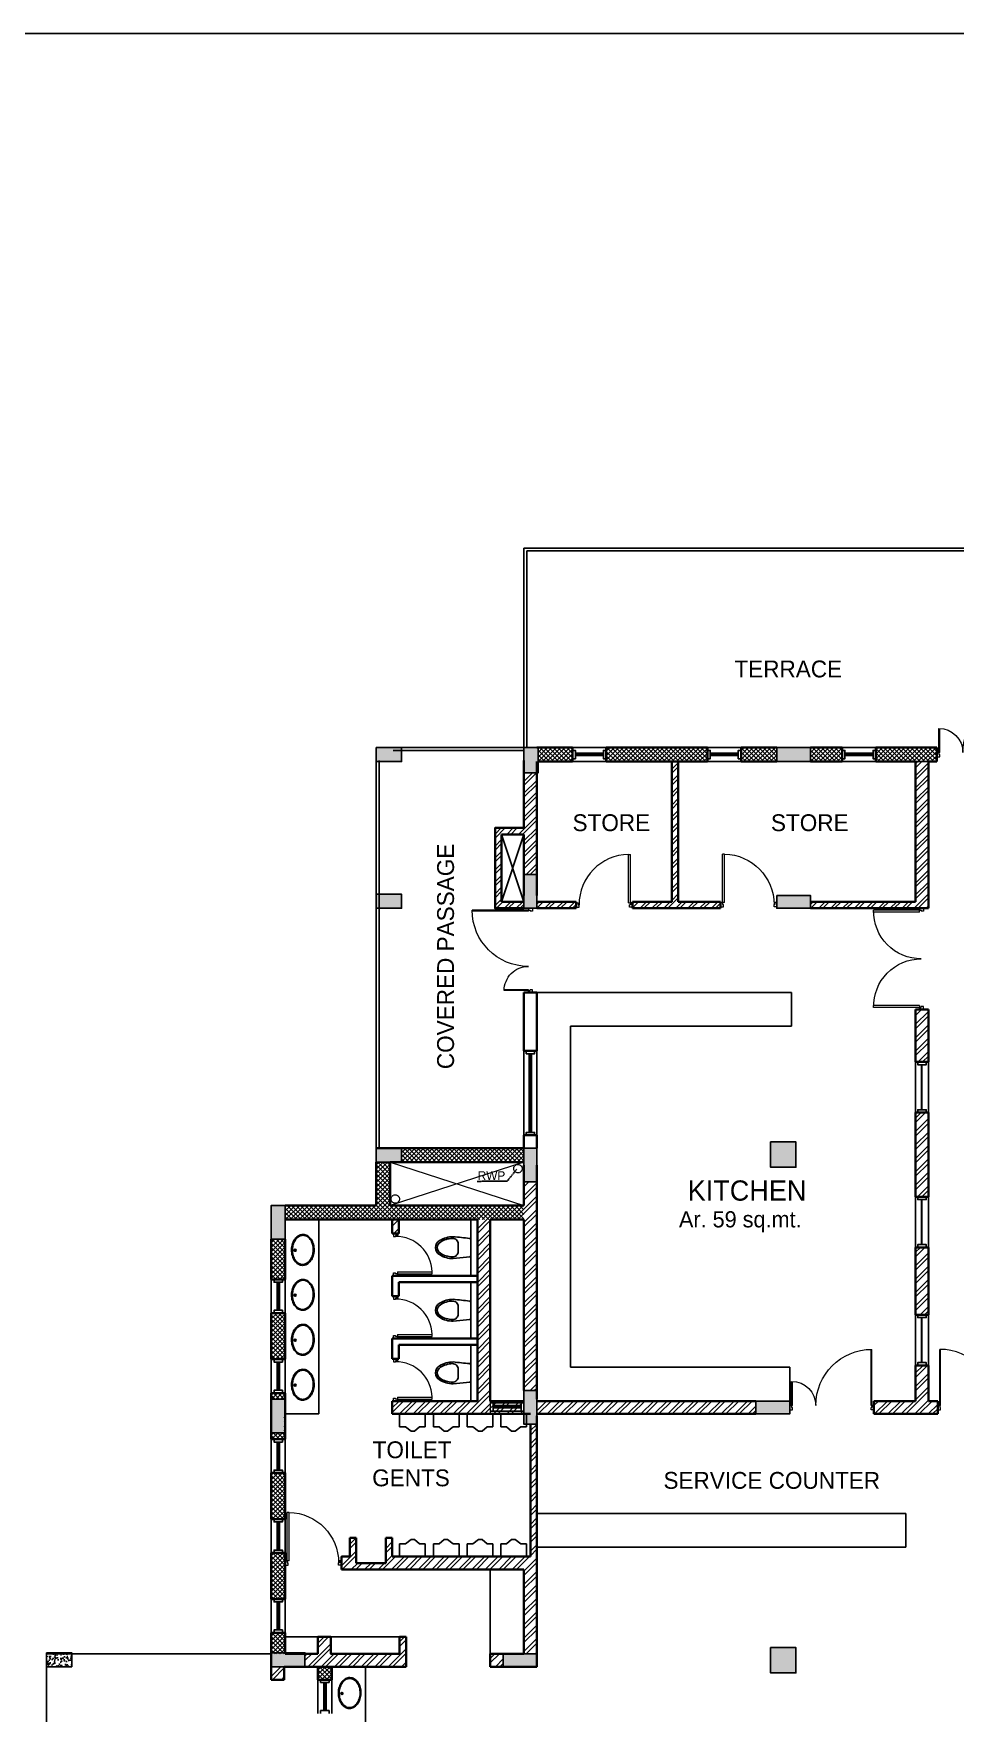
# Model space of a CAD drawing. Header units: millimetres. Extents: x -276609 to 1081398, y -453808 to 472098.
# Drawn here: x 38480 to 54890, y 85408 to 115306 of the extents above; entities that cross this region are included whole.
import ezdxf

# ---------------------------------------------------------------- set-up
doc = ezdxf.new("R2010")
doc.units = ezdxf.units.MM
doc.header["$MEASUREMENT"] = 0
doc.linetypes.add('ACAD_ISO10W100', pattern=[18, 12, -3, 0, -3])
doc.linetypes.add('HIDDEN', pattern=[0.375, 0.25, -0.125])
for name, color, linetype in [('A-Anno Tags', 6, 'Continuous'), ('A-Elevation', 4, 'Continuous'), ('A-Railing', 4, 'Continuous'), ('A-Sanitory', 181, 'Continuous'), ('A-Wall Patt', 8, 'Continuous'), ('A-Window', 4, 'Continuous'), ('AREA', 7, 'Continuous'), ('Dimension', 7, 'Continuous'), ('S-Conc Patt', 9, 'Continuous'), ('text', 252, 'Continuous')]:
    doc.layers.add(name, color=color, linetype=linetype)
for name, color, linetype, lineweight in [('A-BEAM-1-8', 8, 'HIDDEN', 9), ('A-Detail Lines', 241, 'Continuous', 25), ('A-Door', 4, 'Continuous', 9), ('A-Wall Sec', 1, 'Continuous', 20), ('PLUMBING', 3, 'ACAD_ISO10W100', 18), ('S-Concrete', 40, 'Continuous', 25)]:
    doc.layers.add(name, color=color, linetype=linetype, lineweight=lineweight)
doc.styles.get("Standard").update_dxf_attribs({"font": ''})
doc.styles.get('Standard').set_extended_font_data('Gill Sans MT')
doc.dimstyles.new('ISO-25', dxfattribs={"dimtxt": 2.5, "dimasz": 200, "dimexe": 1.25, "dimexo": 0.625, "dimtad": 1, "dimdec": 0, "dimtxsty": 'Standard', "dimcen": 2.5, "dimadec": 0, "dimazin": 0, "dimtfac": 1, "dimtdec": 0, "dimtmove": 0, "dimatfit": 3, "dimfxl": 1, "dimarcsym": 0})
pattern_1 = [(45, (-428981.34, 985.06), (-119.32427, 119.32427), []), (45, (-428901.8, 985.06), (-119.32427, 119.32427), [])]
pattern_2 = [(45, (-428981.34, 985.06), (-106.066017, 106.066017), []), (45, (-428910.63, 985.06), (-106.066017, 106.066017), [])]
pattern_3 = [(45, (-428981.344, 985.06), (-39.7747564, 39.7747564), []), (135, (-428981.344, 985.06), (-39.7747564, -39.7747564), [])]

# ---------------------------------------------------------------- blocks, each defined once
blk = doc.blocks.new('basin2')
for points in [[(278, -206, 0.12976), (261, -133, 0.106426), (201, -63, 0.084431), (116, -18, 0.073534), (7, 0, 0.073534), (-102, -14, 0.084431), (-188, -55, 0.106426), (-251, -122, 0.12976), (-272, -195, 0.12976), (-254, -269, 0.106426), (-194, -339, 0.084431), (-109, -383, 0.073534), (-1, -402, 0.073534), (108, -388, 0.084431), (195, -347, 0.106426), (258, -279, 0.12976)], [(263, -201, 0.119977), (247, -140, 0.106426), (192, -75, 0.084431), (111, -33, 0.073534), (7, -15, 0.073534), (-97, -28, 0.084431), (-180, -67, 0.106426), (-238, -130, 0.12976), (-257, -196, 0.009633), (-257, -201, 0.119977), (-240, -262, 0.106426), (-185, -327, 0.084431), (-104, -369, 0.073534), (0, -387, 0.073534), (104, -373, 0.084431), (187, -334, 0.106426), (245, -272, 0.12976), (263, -206, 0.009633)]]:
    blk.add_lwpolyline(points, format="xyb", close=True)
for radius in [17.8, 12.2]:
    blk.add_circle((-4, -64), radius)
blk = doc.blocks.new('wc-wh')
at = {"color": 0, "linetype": 'ByBlock'}
for points in [[(315, 195), (22, 165, 0.384412), (0, 140), (0, -140, 0.383904), (22, -165, 0.001434), (314, -195, 0.140641), (560, -125, 0.259738), (630, 0, 0.259738), (560, 125, 0.139471)], [(225, 65), (225, -65, 0.422961), (328, -165, 0.13189), (544, -100, 0.259738), (600, 0, 0.259738), (544, 100, 0.13189), (328, 165, 0.422961)]]:
    blk.add_lwpolyline(points, format="xyb", close=True, dxfattribs=at)
blk.add_arc((316, -170), 25, 264.2811, 270.16, dxfattribs=at)
blk = doc.blocks.new('urinal1')
for p, q in [((0, 228.6), (228.6, 228.6)), ((0, 228.6), (0, -228.6)), ((228.6, 228.6), (228.6, 127)), ((304.8, 25.4), (228.6, 127)), ((304.8, -38.1), (304.8, 25.4)), ((0, -228.6), (228.6, -228.6)), ((228.6, -127), (304.8, -38.1)), ((228.6, -228.6), (228.6, -127))]:
    blk.add_line(p, q)
blk = doc.blocks.new('din w1')
at = {"layer": 'A-Window', "color": 2, "lineweight": 60}
blk.add_line((476279, 163779), (476779, 163779), dxfattribs=at)
at = {"layer": 'A-Window'}
for points in [[(476229, 163904), (476829, 163904)], [(476229, 163704), (476279, 163704), (476279, 163854), (476229, 163854)], [(476829, 163704), (476779, 163704), (476779, 163854), (476829, 163854)], [(476229, 163654), (476829, 163654)]]:
    blk.add_lwpolyline(points, dxfattribs=at)
blk = doc.blocks.new('din v1')
at = {"layer": 'A-Window', "color": 2, "lineweight": 60}
blk.add_line((474051, 158052), (474051, 157552), dxfattribs=at)
at = {"layer": 'A-Window'}
for points in [[(473926, 158102), (473926, 157502)], [(473976, 158102), (473976, 158052), (474126, 158052), (474126, 158102)], [(474176, 158102), (474176, 157502)], [(473976, 157502), (473976, 157552), (474126, 157552), (474126, 157502)]]:
    blk.add_lwpolyline(points, dxfattribs=at)
blk = doc.blocks.new('Big Door Garbage')
at = {"layer": 'A-Door', "color": 5, "lineweight": 18}
for p, q in [((-12550, 128778), (-12500, 128778)), ((-12550, 128703), (-12550, 128778)), ((-12550, 128703), (-12515, 128703)), ((-12515, 128738), (-12500, 128738)), ((-12515, 128703), (-12515, 128738)), ((-12515, 128703), (-12515, 128273)), ((-12499, 128703), (-12515, 128703)), ((-12500, 128778), (-12500, 128738)), ((-12499, 128703), (-12499, 128273)), ((-11101, 128703), (-11101, 127703)), ((-11101, 128703), (-11085, 128703)), ((-11100, 128778), (-11100, 128738)), ((-11050, 128778), (-11100, 128778)), ((-11085, 128738), (-11100, 128738)), ((-11085, 128703), (-11085, 128738)), ((-11050, 128703), (-11085, 128703)), ((-11085, 128703), (-11085, 127703)), ((-11050, 128703), (-11050, 128778))]:
    blk.add_line(p, q, dxfattribs=at)
at = {"layer": 'A-Door', "lineweight": 18}
for centre, radius, start, end in [((-12515, 128703), 430, 270, 0), ((-11085, 128703), 1000, 180, 270)]:
    blk.add_arc(centre, radius, start, end, dxfattribs=at)
blk = doc.blocks.new('ABL_Door_S - 1000 x 2100-11-3 Second Floor Lvl')
at = {"layer": 'A-Door', "color": 5}
for p, q in [((-500, 38), (-450, 38)), ((-500, -38), (-500, 38)), ((-450, 38), (-450, -3)), ((450, 38), (450, -3)), ((500, 38), (450, 38)), ((500, -38), (500, 38)), ((-500, -38), (-465, -38)), ((-465, -3), (-450, -3)), ((-465, -38), (-465, -3)), ((-430, -38), (-465, -38)), ((465, -3), (450, -3)), ((465, -38), (465, -3)), ((500, -38), (465, -38))]:
    blk.add_line(p, q, dxfattribs=at)
at = {"layer": 'A-Door', "color": 5, "lineweight": 18}
for p, q in [((-465, -38), (-465, -902)), ((-430, -38), (-430, -902)), ((-430, -902), (-465, -902))]:
    blk.add_line(p, q, dxfattribs=at)
at = {"layer": 'A-Door'}
blk.add_arc((-450, -3), 900, 271.2733, 0, dxfattribs=at)
blk = doc.blocks.new('ABL_Door_S - 750 x 2100-5-3 Second Floor Lvl')
at = {"layer": 'A-Door', "color": 5, "lineweight": 18}
for p, q in [((-375, 38), (-325, 38)), ((-375, -38), (-375, 38)), ((-325, 38), (-325, -3)), ((325, 38), (325, -3)), ((375, 38), (325, 38)), ((375, -38), (375, 38)), ((-375, -38), (-340, -38)), ((-340, -3), (-325, -3)), ((-340, -38), (-340, -3)), ((-340, -38), (-340, -652)), ((-305, -38), (-340, -38)), ((-305, -38), (-305, -652)), ((340, -3), (325, -3)), ((340, -38), (340, -3)), ((375, -38), (340, -38))]:
    blk.add_line(p, q, dxfattribs=at)
blk.add_lwpolyline([(-340, -652), (-305, -652)], dxfattribs=at)
at = {"layer": 'A-Door', "lineweight": 18}
blk.add_arc((-325, -3), 650, 271.7632, 0, dxfattribs=at)
blk = doc.blocks.new('din d7')
at = {"layer": 'A-Door', "color": 5, "lineweight": 18}
for p, q in [((486934, 174520), (486934, 175332)), ((486969, 174518), (486969, 175332)), ((488629, 174518), (488629, 175332)), ((488664, 174518), (488664, 175332)), ((486899, 174518), (486934, 174518)), ((486899, 174518), (486899, 174443)), ((486899, 174443), (486949, 174443)), ((486934, 174518), (486934, 174483)), ((486969, 174518), (486934, 174518)), ((486934, 174483), (486949, 174483)), ((486949, 174443), (486949, 174483)), ((488629, 174518), (488664, 174518)), ((488664, 174483), (488649, 174483)), ((488649, 174443), (488649, 174483)), ((488699, 174443), (488649, 174443)), ((488664, 174518), (488664, 174483)), ((488699, 174518), (488664, 174518)), ((488699, 174518), (488699, 174443))]:
    blk.add_line(p, q, dxfattribs=at)
at = {"layer": 'A-Door', "lineweight": 18}
for centre, start, end in [((486950, 174483), 359.9841, 91.0727), ((488648, 174483), 88.9273, 180.0159)]:
    blk.add_arc(centre, 849, start, end, dxfattribs=at)
blk = doc.blocks.new('din w6')
at = {"layer": 'A-Window', "color": 2, "lineweight": 30}
blk.add_line((50, 125), (850, 125), dxfattribs=at)
at = {"layer": 'A-Window'}
for points in [[(0, 240), (900, 240)], [(0, 200), (50, 200), (50, 50), (0, 50)], [(0, 10), (900, 10)], [(900, 200), (850, 200), (850, 50), (900, 50)]]:
    blk.add_lwpolyline(points, dxfattribs=at)
blk = doc.blocks.new('ergrthyjty')
at = {"layer": 'S-Conc Patt'}
for points in [[(473561, 101613), (473561, 101363), (474011, 101363), (474011, 101613)], [(476441, 101613), (476191, 101613), (476191, 101163), (476441, 101163)], [(480691, 101613), (480691, 101363), (481291, 101363), (481291, 101613)], [(476421, 99353), (476191, 99353), (476191, 98753), (476421, 98753)], [(473561, 99003), (473561, 98753), (474011, 98753), (474011, 99003)], [(480691, 98983), (480691, 98753), (481291, 98753), (481291, 98983)], [(474011, 94233), (474011, 94483), (473561, 94483), (473561, 94233)], [(476421, 94483), (476191, 94483), (476191, 93883), (476421, 93883)], [(480581, 94593), (480581, 94143), (481031, 94143), (481031, 94593)], [(471941, 93463), (471691, 93463), (471691, 92863), (471941, 92863)], [(471941, 90018), (471691, 90018), (471691, 89418), (471941, 89418)], [(476421, 90168), (476191, 90168), (476191, 89568), (476421, 89568)], [(480321, 89983), (480321, 89753), (480921, 89753), (480921, 89983)], [(480581, 85593), (480581, 85143), (481031, 85143), (481031, 85593)], [(471691, 85503), (471691, 85253), (472291, 85253), (472291, 85503)], [(475821, 85483), (475821, 85253), (476421, 85253), (476421, 85483)]]:
    blk.add_hatch(color=8, dxfattribs=at).paths.add_polyline_path(points)
h = blk.add_hatch(dxfattribs=at)
h.set_pattern_fill('AR-CONC', color=8, scale=20, style=0)
h.set_pattern_definition([(50, (-806698.31, 1146868.39), (143.4520365, -12.550427), [15, -165]), (355, (-806698.31, 1146868.39), (-27.750267, 150.438427), [12, -132]), (100.4514, (-806686.35, 1146867.34), (115.701876, 137.887908), [12.748038, -140.228422]), (46.1842, (-806698.3, 1146908.39), (213.44821, -33.103803), [22.5, -247.5]), (96.6356, (-806680.52, 1146905.63), (186.93254, 194.823574), [19.122058, -210.3426]), (351.1842, (-806698.3, 1146908.4), (186.93239, 194.82372), [18, -198]), (21, (-806678.31, 1146898.39), (119.3814104, -80.523778), [15, -165]), (326, (-806678.31, 1146898.39), (48.663066, 145.030009), [12, -132]), (71.4514, (-806668.36, 1146891.68), (168.044526, 64.506099), [12.748038, -140.228422]), (37.5, (-806698.31, 1146868.39), (2.431971, 66.5787708), [0, -130.4, 0, -134, 0, -132.5]), (7.5, (-806698.31, 1146868.39), (52.6139075, 78.8823424), [0, -76.4, 0, -127.4, 0, -50.5]), (327.5, (-806742.91, 1146868.39), (106.7644872, -4.5109743), [0, -50, 0, -156, 0, -207]), (317.5, (-806762.91, 1146868.39), (116.637234, 20.0209965), [0, -65, 0, -103.6, 0, -147])])
h.paths.add_polyline_path([(467691, 85503), (467691, 85253), (468141, 85253), (468141, 85503)])
at = {"layer": 'S-Concrete'}
for points in [[(473561, 101613), (473561, 101363), (474011, 101363), (474011, 101613)], [(476441, 101613), (476191, 101613), (476191, 101163), (476441, 101163)], [(480691, 101613), (480691, 101363), (481291, 101363), (481291, 101613)], [(476421, 99353), (476191, 99353), (476191, 98753), (476421, 98753)], [(473561, 99003), (473561, 98753), (474011, 98753), (474011, 99003)], [(480691, 98983), (480691, 98753), (481291, 98753), (481291, 98983)], [(474011, 94233), (474011, 94483), (473561, 94483), (473561, 94233)], [(476421, 94483), (476191, 94483), (476191, 93883), (476421, 93883)], [(480581, 94593), (480581, 94143), (481031, 94143), (481031, 94593)], [(471941, 93463), (471691, 93463), (471691, 92863), (471941, 92863)], [(471941, 90018), (471691, 90018), (471691, 89418), (471941, 89418)], [(476421, 90168), (476191, 90168), (476191, 89568), (476421, 89568)], [(480321, 89983), (480321, 89753), (480921, 89753), (480921, 89983)], [(480581, 85593), (480581, 85143), (481031, 85143), (481031, 85593)], [(467691, 85503), (467691, 85253), (468141, 85253), (468141, 85503)], [(471691, 85503), (471691, 85253), (472291, 85253), (472291, 85503)], [(475821, 85483), (475821, 85253), (476421, 85253), (476421, 85483)]]:
    blk.add_lwpolyline(points, close=True, dxfattribs=at)

msp = doc.modelspace()

# ---------------------------------------------------------------- hatches: boundary and pattern name
at = {"layer": 'A-Wall Patt'}
h = msp.add_hatch(dxfattribs=at)
h.set_pattern_fill('ANSI37', color=256, scale=450, style=0)
h.set_pattern_definition(pattern_3)
h.paths.add_polyline_path([(51074.9, 102347.7), (51709.9, 102347.7), (51709.9, 102597.7), (51074.9, 102597.7)])
h.paths.add_polyline_path([(48675, 102347.7), (50474.9, 102347.7), (50474.9, 102597.7), (48675, 102597.7)])
h.paths.add_polyline_path([(47459.9, 102347.7), (48075, 102347.7), (48075, 102597.7), (47459.9, 102597.7)])
h.paths.add_polyline_path([(52309.9, 102597.7), (52309.9, 102347.7), (52874.7, 102347.7), (52874.7, 102597.7)])
h.paths.add_polyline_path([(54559.9, 102347.7), (54559.9, 102597.7), (53474.7, 102597.7), (53474.7, 102347.7)])
h = msp.add_hatch(dxfattribs=at)
h.set_pattern_fill('ANSI32', color=256, scale=400, style=0)
h.set_pattern_definition(pattern_2)
h.paths.add_polyline_path([(49954.9, 102347.7), (49839.9, 102347.7), (49839.9, 99852.7), (49139.9, 99852.7), (49139.9, 99737.7), (50709.9, 99737.7), (50709.9, 99852.7), (49954.9, 99852.7)])
h = msp.add_hatch(dxfattribs=at)
h.set_pattern_fill('ANSI32', color=256, scale=400, style=0)
h.set_pattern_definition(pattern_2)
h.paths.add_polyline_path([(54409.9, 102347.7), (54179.9, 102347.7), (54179.9, 99852.7), (52309.9, 99852.7), (52309.9, 99737.7), (54409.9, 99737.7)])
h = msp.add_hatch(dxfattribs=at)
h.set_pattern_fill('ANSI32', color=256, scale=400, style=0)
h.set_pattern_definition([(45, (47338.21, 101276.25), (-106.066, 106.066), []), (45, (47408.92, 101276.25), (-106.066, 106.066), [])])
h.paths.add_polyline_path([(47439.9, 102147.7), (47209.9, 102147.7), (47209.9, 100337.7), (47439.9, 100337.7)])
h.paths.add_polyline_path([(47209.9, 101167.7), (46694.9, 101167.7), (46694.9, 99852.7), (46809.9, 99852.7), (46809.9, 101052.7), (47209.9, 101052.7)])
h.paths.add_polyline_path([(47209.9, 99852.7), (46809.9, 99852.7), (46694.9, 99852.7), (46694.9, 99737.7), (47209.9, 99737.7)])
h = msp.add_hatch(dxfattribs=at)
h.set_pattern_fill('ANSI32', color=256, scale=400, style=0)
h.set_pattern_definition(pattern_2)
h.paths.add_polyline_path([(48139.9, 99852.7), (47439.9, 99852.7), (47439.9, 99737.7), (48139.9, 99737.7)])
h = msp.add_hatch(dxfattribs=at)
h.set_pattern_fill('ANSI32', color=256, scale=450, style=0)
h.set_pattern_definition([(45, (54507.51, 90840.64), (-119.3243, 119.3243), []), (45, (54587.06, 90840.64), (-119.3243, 119.3243), [])])
h.paths.add_polyline_path([(54574.9, 90967.7), (54409.9, 90967.7), (54409.9, 90737.7), (54574.9, 90737.7)])
h.paths.add_polyline_path([(54409.9, 91602.7), (54179.9, 91602.7), (54179.9, 90967.7), (53439.9, 90967.7), (53439.9, 90737.7), (54409.9, 90737.7)])
h.paths.add_polyline_path([(54409.9, 97937.7), (54179.9, 97937.7), (54179.9, 97002.7), (54409.9, 97002.7)])
h.paths.add_polyline_path([(54409.9, 93702.7), (54179.9, 93702.7), (54179.9, 92502.7), (54409.9, 92502.7)])
h.paths.add_polyline_path([(54409.9, 95237.7), (54409.9, 96102.7), (54179.9, 96102.7), (54179.9, 95352.7), (54179.9, 94602.7), (54409.9, 94602.7)])
h = msp.add_hatch(dxfattribs=at)
h.set_pattern_fill('ANSI37', color=256, scale=450, style=0)
h.set_pattern_definition(pattern_3)
h.paths.add_polyline_path([(47209.9, 95467.7), (45029.9, 95467.7), (45029.9, 95217.7), (47209.9, 95217.7)])
h = msp.add_hatch(dxfattribs=at)
h.set_pattern_fill('ANSI37', color=256, scale=450, style=0)
h.set_pattern_definition(pattern_3)
h.paths.add_polyline_path([(47209.9, 94447.7), (44829.9, 94447.7), (44829.9, 95217.7), (44579.9, 95217.7), (44579.9, 94447.7), (42959.9, 94447.7), (42959.9, 94343.3), (42959.9, 94266.5), (42959.9, 94197.7), (46379.9, 94197.7), (46609.9, 94197.7), (47209.9, 94197.7)])
h = msp.add_hatch(dxfattribs=at)
h.set_pattern_fill('ANSI32', color=256, scale=450, angle=360, style=0)
h.set_pattern_definition(pattern_1)
h.paths.add_polyline_path([(46609.9, 94197.7), (46379.9, 94197.7), (46379.9, 93082.7), (46379.9, 91967.7), (46379.9, 91502), (46609.9, 91502)])
h.paths.add_polyline_path([(46609.9, 91502), (46379.9, 91502), (46379.9, 90967.7), (44864.9, 90967.7), (44864.9, 90737.7), (47209.9, 90737.7), (47209.9, 90967.7), (46609.9, 90967.7)])
h.paths.add_polyline_path([(47439.9, 94867.7), (47209.9, 94867.7), (47209.9, 94447.7), (47209.9, 94197.7), (47209.9, 91502), (47439.9, 91502)])
h.paths.add_polyline_path([(47439.9, 91502), (47209.9, 91502), (47209.9, 91152.7), (47439.9, 91152.7)])
h = msp.add_hatch(dxfattribs=at)
h.set_pattern_fill('ANSI32', color=256, scale=450, angle=360, style=0)
h.set_pattern_definition([(45, (-428981.34, 1675.06), (-119.32427, 119.32427), []), (45, (-428901.8, 1675.06), (-119.32427, 119.32427), [])])
h.paths.add_polyline_path([(44979.9, 94197.7), (44864.9, 94197.7), (44864.9, 93947.7), (44979.9, 93947.7)])
h = msp.add_hatch(dxfattribs=at)
h.set_pattern_fill('ANSI37', color=256, scale=450, style=0)
h.set_pattern_definition(pattern_3)
h.paths.add_polyline_path([(42959.9, 93847.7), (42709.9, 93847.7), (42709.9, 93137.7), (42709.9, 93132.7), (42959.9, 93132.7), (42959.9, 93437.7)])
h = msp.add_hatch(dxfattribs=at)
h.set_pattern_fill('ANSI37', color=256, scale=450, style=0)
h.set_pattern_definition(pattern_3)
h.paths.add_polyline_path([(42959.9, 92532.7), (42709.9, 92532.7), (42709.9, 91710.2), (42959.9, 91710.2)])
h = msp.add_hatch(dxfattribs=at)
h.set_pattern_fill('ANSI37', color=256, scale=450, style=0)
h.set_pattern_definition(pattern_3)
h.paths.add_polyline_path([(42959.9, 91110.2), (42709.9, 91110.2), (42709.9, 91002.7), (42959.9, 91002.7)])
h = msp.add_hatch(dxfattribs=at)
h.set_pattern_fill('ANSI32', color=256, scale=450, angle=360, style=0)
h.set_pattern_definition(pattern_1)
h.paths.add_polyline_path([(51339.9, 90737.7), (51339.9, 90967.7), (47439.9, 90967.7), (47439.9, 90737.7)])
h = msp.add_hatch(dxfattribs=at)
h.set_pattern_fill('ANSI37', color=256, scale=450, style=0)
h.set_pattern_definition(pattern_3)
h.paths.add_polyline_path([(42939.9, 90702.7), (42939.9, 90402.7), (42709.9, 90402.7), (42709.9, 90287.7), (42959.9, 90287.7), (42959.9, 90702.7)])
h = msp.add_hatch(dxfattribs=at)
h.set_pattern_fill('ANSI32', color=256, scale=450, angle=360, style=0)
h.set_pattern_definition(pattern_1)
h.paths.add_polyline_path([(47439.9, 90552.7), (47324.9, 90552.7), (47324.9, 88197.7), (44864.9, 88197.7), (44864.9, 88532.7), (44749.9, 88532.7), (44749.9, 88082.7), (44224.9, 88082.7), (44224.9, 88532.7), (44109.9, 88532.7), (44109.9, 88197.7), (43959.9, 88197.7), (43959.9, 87967.7), (47209.9, 87967.7), (47209.9, 87527.1), (47439.9, 87494.7)])
h.paths.add_polyline_path([(47439.9, 87494.7), (47209.9, 87527.1), (47209.9, 87276.8), (47439.9, 87183)])
h.paths.add_polyline_path([(47439.9, 87183), (47209.9, 87276.8), (47209.9, 86467.7), (47439.9, 86467.7)])
h = msp.add_hatch(dxfattribs=at)
h.set_pattern_fill('ANSI37', color=256, scale=450, style=0)
h.set_pattern_definition(pattern_3)
h.paths.add_polyline_path([(42959.9, 89687.7), (42709.9, 89687.7), (42709.9, 88865.2), (42959.9, 88865.2)])
h = msp.add_hatch(dxfattribs=at)
h.set_pattern_fill('ANSI37', color=256, scale=450, style=0)
h.set_pattern_definition(pattern_3)
h.paths.add_polyline_path([(42959.9, 88265.2), (42709.9, 88265.2), (42709.9, 87442.7), (42959.9, 87442.7)])
h = msp.add_hatch(dxfattribs=at)
h.set_pattern_fill('ANSI37', color=256, scale=450, style=0)
h.set_pattern_definition(pattern_3)
h.paths.add_polyline_path([(42959.9, 86842.5), (42709.9, 86842.5), (42709.9, 86467.7), (42959.9, 86467.7)])
h = msp.add_hatch(dxfattribs=at)
h.set_pattern_fill('ANSI32', color=256, scale=450, angle=360, style=0)
h.set_pattern_definition(pattern_1)
h.paths.add_polyline_path([(43309.9, 86467.7), (43309.9, 86237.7), (45109.9, 86237.7), (45109.9, 86767.7), (44994.9, 86767.7), (44994.9, 86467.7), (43769.9, 86467.7), (43769.9, 86767.7), (43539.9, 86767.7), (43539.9, 86467.7)])
h = msp.add_hatch(dxfattribs=at)
h.set_pattern_fill('ANSI32', color=256, scale=450, angle=360, style=0)
h.set_pattern_definition(pattern_1)
h.paths.add_polyline_path([(46839.9, 86467.7), (46609.9, 86467.7), (46609.9, 86237.7), (46839.9, 86237.7)])
h = msp.add_hatch(dxfattribs=at)
h.set_pattern_fill('ANSI32', color=256, scale=450, style=0)
h.set_pattern_definition([(45, (-428981.34, 985.06), (-119.32427, 119.32427), []), (45, (-428901.8, 985.06), (-119.32427, 119.32427), [])])
h.paths.add_polyline_path([(42939.9, 86237.7), (42709.9, 86237.7), (42709.9, 86007.7), (42939.9, 86007.7)])
h = msp.add_hatch(dxfattribs=at)
h.set_pattern_fill('ANSI37', color=256, scale=450, style=0)
h.set_pattern_definition(pattern_3)
h.paths.add_polyline_path([(43789.9, 86237.7), (43539.9, 86237.7), (43539.9, 86007.7), (43789.9, 86007.7)])

# ---------------------------------------------------------------- linework, layer by layer
at = {"layer": 'A-Anno Tags'}
msp.add_line((43769.9, 86767.7), (44864.9, 86767.7), dxfattribs=at)
at = {"layer": 'A-BEAM-1-8', "linetype": 'Continuous', "ltscale": 500}
for p, q in [((47209.9, 95217.7), (44829.9, 94447.7)), ((44829.9, 95217.7), (47209.9, 94447.7))]:
    msp.add_line(p, q, dxfattribs=at)
at = {"layer": 'A-Detail Lines', "linetype": 'Continuous', "ltscale": 500}
for p, q in [((46809.9, 99852.7), (47209.9, 101052.7)), ((46809.9, 101052.7), (47209.9, 99852.7))]:
    msp.add_line(p, q, dxfattribs=at)
at = {"layer": 'A-Detail Lines'}
msp.add_line((43539.9, 86767.7), (42959.9, 86767.7), dxfattribs=at)
msp.add_lwpolyline([(43769.9, 86767.7), (44994.9, 86767.7), (44994.9, 86467.7), (43769.9, 86467.7)], close=True, dxfattribs=at)
at = {"layer": 'A-Elevation'}
for p, q in [((47439.9, 98237.7), (51974.9, 98237.7)), ((51974.9, 97637.7), (51974.9, 98237.7)), ((48039.9, 91567.7), (48039.9, 97637.7)), ((48039.9, 97637.7), (51974.9, 97637.7)), ((46264.9, 94197.7), (46264.9, 93197.7)), ((43559.9, 90737.7), (43559.9, 94177.7)), ((46264.9, 93082.7), (46264.9, 92082.7)), ((46264.9, 91967.7), (46264.9, 90967.7)), ((51939.9, 91567.7), (48039.9, 91567.7)), ((51939.9, 90967.7), (51939.9, 91567.7)), ((43559.9, 90737.7), (42959.9, 90737.7)), ((54009.9, 88967.7), (47439.9, 88967.7)), ((54009.9, 88367.7), (54009.9, 88967.7)), ((47439.9, 88367.7), (54009.9, 88367.7)), ((46609.9, 86467.7), (46609.9, 87967.7)), ((44389.9, 83767.7), (44389.9, 86237.7))]:
    msp.add_line(p, q, dxfattribs=at)
at = {"layer": 'A-Railing'}
for p, q in [((47209.9, 106147.7), (47209.9, 102597.7)), ((56209.9, 106147.7), (47209.9, 106147.7)), ((56209.9, 106097.7), (47259.9, 106097.7)), ((47259.9, 106097.7), (47259.9, 102597.7)), ((47209.9, 102597.7), (44879.9, 102597.7)), ((44579.9, 102367.7), (44579.9, 95467.7)), ((44629.9, 102367.7), (44629.9, 95467.7)), ((47209.9, 102547.7), (44879.9, 102547.7))]:
    msp.add_line(p, q, dxfattribs=at)
at = {"layer": 'A-Wall Patt'}
msp.add_line((54409.9, 102347.7), (54179.9, 102347.7), dxfattribs=at)
msp.add_lwpolyline([(42709.9, 86467.7), (38709.9, 86467.7), (38709.9, 82938.7), (42709.9, 82938.7)], dxfattribs=at)
at = {"layer": 'A-Wall Sec', "lineweight": 35}
for p, q in [((48075, 102597.7), (47439.9, 102597.3)), ((48075, 102347.7), (48075, 102597.7)), ((50474.9, 102597.7), (48675, 102597.7)), ((48675, 102597.7), (48675, 102347.7)), ((50474.9, 102347.7), (50474.9, 102597.7)), ((51074.9, 102597.7), (51709.9, 102597.7)), ((51074.9, 102597.7), (51074.9, 102347.7)), ((52874.7, 102597.7), (52309.9, 102597.7)), ((52874.7, 102597.7), (52874.7, 102347.7)), ((54559.9, 102597.7), (53474.7, 102597.7)), ((53474.7, 102347.7), (53474.7, 102597.7)), ((54559.9, 102347.7), (54559.9, 102597.7)), ((47209.9, 102367.7), (47209.9, 101167.7)), ((47439.9, 99967.7), (47439.9, 102347.7)), ((47459.9, 102347.7), (48075, 102347.7)), ((48675, 102347.7), (50474.9, 102347.7)), ((49839.9, 99852.7), (49839.9, 102347.7)), ((49954.9, 99852.7), (49954.9, 102347.7)), ((51074.9, 102347.7), (51709.9, 102347.7)), ((52309.9, 102347.7), (52874.7, 102347.7)), ((53474.7, 102347.7), (54179.9, 102347.7)), ((54179.9, 102347.7), (54179.9, 99852.7)), ((54409.9, 99737.7), (54409.9, 102347.7)), ((54409.9, 102347.7), (54559.9, 102347.7)), ((46809.9, 101052.7), (47209.9, 101052.7)), ((46809.9, 99852.7), (46809.9, 101052.7)), ((47209.9, 101052.7), (47209.9, 99967.7)), ((47209.9, 99852.7), (46809.9, 99852.7)), ((48139.9, 99852.7), (47439.9, 99852.7)), ((47439.9, 99737.7), (48139.9, 99737.7)), ((48139.9, 99737.7), (48139.9, 99852.7)), ((49839.9, 99852.7), (49139.9, 99852.7)), ((49139.9, 99852.7), (49139.9, 99737.7)), ((49139.9, 99737.7), (50709.9, 99737.7)), ((50709.9, 99852.7), (49954.9, 99852.7)), ((50709.9, 99852.7), (50709.9, 99737.7)), ((54179.9, 99852.7), (52309.9, 99852.7)), ((52309.9, 99737.7), (54409.9, 99737.7)), ((47209.9, 98237.7), (47209.9, 97197.7)), ((47439.9, 98237.7), (47209.9, 98237.7)), ((47439.9, 97197.7), (47439.9, 98237.7)), ((54179.9, 97937.7), (54179.9, 97002.7)), ((54409.9, 97937.7), (54179.9, 97937.7)), ((54409.9, 97002.7), (54409.9, 97937.7)), ((47209.9, 97197.7), (47439.9, 97197.7)), ((54179.9, 97002.7), (54409.9, 97002.7)), ((54409.9, 96102.7), (54179.9, 96102.7)), ((54179.9, 94602.7), (54179.9, 96102.7)), ((54409.9, 94602.7), (54409.9, 96102.7)), ((47209.9, 95697.7), (47209.9, 95467.7)), ((47439.9, 95697.7), (47209.9, 95697.7)), ((47439.9, 95467.7), (47439.9, 95697.7)), ((47209.9, 95467.7), (44579.9, 95467.7)), ((44579.9, 95217.7), (44579.9, 94447.7)), ((44829.9, 95217.7), (47209.9, 95217.7)), ((44829.9, 94447.7), (44829.9, 95217.7)), ((47209.9, 94447.7), (47209.9, 95167.7)), ((47439.9, 91002.7), (47439.9, 95167.7)), ((54179.9, 94602.7), (54409.9, 94602.7)), ((44579.9, 94447.7), (42959.9, 94447.7)), ((42959.9, 94197.7), (46379.9, 94197.7)), ((47209.9, 94447.7), (44829.9, 94447.7)), ((44864.9, 94197.7), (44864.9, 93947.7)), ((44979.9, 93947.7), (44979.9, 94197.7)), ((46379.9, 93082.7), (46379.9, 94197.7)), ((46609.9, 90967.7), (46609.9, 94197.7)), ((46609.9, 94197.7), (47209.9, 94197.7)), ((47209.9, 91152.7), (47209.9, 94197.7)), ((44864.9, 93947.7), (44979.9, 93947.7)), ((42709.9, 93132.7), (42709.9, 93847.7)), ((42959.9, 93847.7), (42959.9, 93132.7)), ((54179.9, 92502.7), (54179.9, 93702.7)), ((54409.9, 93702.7), (54179.9, 93702.7)), ((54409.9, 92502.7), (54409.9, 93702.7)), ((42959.9, 93132.7), (42709.9, 93132.7)), ((46379.9, 93197.7), (44864.9, 93197.7)), ((44864.9, 93197.7), (44864.9, 92832.7)), ((44979.9, 93082.7), (46379.9, 93082.7)), ((44979.9, 92832.7), (44979.9, 93082.7)), ((46379.9, 93082.7), (46379.9, 91967.7)), ((44864.9, 92832.7), (44979.9, 92832.7)), ((42709.9, 92532.7), (42959.9, 92532.7)), ((42709.9, 91710.2), (42709.9, 92532.7)), ((42959.9, 92532.7), (42959.9, 91710.2)), ((54179.9, 92502.7), (54409.9, 92502.7)), ((46379.9, 92082.7), (44864.9, 92082.7)), ((44864.9, 92082.7), (44864.9, 91717.7)), ((44979.9, 91967.7), (46379.9, 91967.7)), ((44979.9, 91717.7), (44979.9, 91967.7)), ((46379.9, 91967.7), (46379.9, 90967.7)), ((42959.9, 91710.2), (42709.9, 91710.2)), ((44864.9, 91717.7), (44979.9, 91717.7)), ((54179.9, 90967.7), (54179.9, 91602.7)), ((54409.9, 91602.7), (54179.9, 91602.7)), ((54409.9, 90967.7), (54409.9, 91602.7)), ((42709.9, 91110.2), (42959.9, 91110.2)), ((42709.9, 91110.2), (42709.9, 90287.7)), ((42959.9, 90287.7), (42959.9, 91110.2)), ((46379.9, 90967.7), (44864.9, 90967.7)), ((44864.9, 90967.7), (44864.9, 90737.7)), ((47209.9, 90967.7), (46609.9, 90967.7)), ((47209.9, 90967.7), (46609.9, 90967.7)), ((51339.9, 90967.7), (47439.9, 90967.7)), ((54179.9, 90967.7), (53439.9, 90967.7)), ((53439.9, 90967.7), (53439.9, 90737.7)), ((54409.9, 90967.7), (54574.9, 90967.7)), ((54574.9, 90967.7), (54574.9, 90737.7)), ((44864.9, 90737.7), (47324.9, 90737.7)), ((51339.9, 90737.7), (47439.9, 90737.7)), ((47439.9, 86237.7), (47439.9, 90702.7)), ((54409.9, 90737.7), (53439.9, 90737.7)), ((54159.9, 90737.7), (54574.9, 90737.7)), ((47324.9, 90552.7), (47324.9, 88197.7)), ((42959.9, 90287.7), (42709.9, 90287.7)), ((42709.9, 89687.7), (42959.9, 89687.7)), ((42709.9, 88865.2), (42709.9, 89687.7)), ((42959.9, 89687.7), (42959.9, 88865.2)), ((42959.9, 88865.2), (42709.9, 88865.2)), ((44109.9, 88197.7), (44109.9, 88532.7)), ((44224.9, 88532.7), (44109.9, 88532.7)), ((44224.9, 88082.7), (44224.9, 88532.7)), ((44749.9, 88532.7), (44749.9, 88082.7)), ((44864.9, 88532.7), (44749.9, 88532.7)), ((44864.9, 88532.7), (44864.9, 88197.7)), ((42709.9, 88265.2), (42959.9, 88265.2)), ((42709.9, 88265.2), (42709.9, 87442.7)), ((42959.9, 87442.7), (42959.9, 88265.2)), ((44109.9, 88197.7), (43959.9, 88197.7)), ((43959.9, 87967.7), (43959.9, 88197.7)), ((47209.9, 87967.7), (43959.9, 87967.7)), ((44749.9, 88082.7), (44224.9, 88082.7)), ((47324.9, 88197.7), (44864.9, 88197.7)), ((47209.9, 87967.7), (47209.9, 86467.7)), ((42959.9, 87442.7), (42709.9, 87442.7)), ((42709.9, 86007.7), (42709.9, 86842.5)), ((42709.9, 86842.5), (42959.9, 86842.5)), ((42959.9, 86467.7), (42959.9, 86842.5)), ((43539.9, 86467.7), (43539.9, 86767.7)), ((43769.9, 86767.7), (43539.9, 86767.7)), ((43769.9, 86467.7), (43769.9, 86767.7)), ((44994.9, 86467.7), (44994.9, 86767.7)), ((44994.9, 86767.7), (45109.9, 86767.7)), ((45109.9, 86237.7), (45109.9, 86767.7)), ((43539.9, 86467.7), (42959.9, 86467.7)), ((44994.9, 86467.7), (43769.9, 86467.7)), ((47209.9, 86467.7), (46609.9, 86467.7)), ((46609.9, 86467.7), (46609.9, 86237.7)), ((42939.9, 86237.7), (44979.9, 86237.7)), ((42939.9, 86007.7), (42939.9, 86237.7)), ((43539.9, 86237.7), (43539.9, 86007.7)), ((43789.9, 86007.7), (43789.9, 86237.7)), ((44864.9, 86237.7), (45109.9, 86237.7)), ((46609.9, 86237.7), (47439.9, 86237.7)), ((42709.9, 86007.7), (42939.9, 86007.7)), ((43789.9, 86007.7), (43539.9, 86007.7))]:
    msp.add_line(p, q, dxfattribs=at)
at = {"layer": 'A-Wall Sec'}
msp.add_line((46609.9, 90968.1), (46609.9, 90737.7), dxfattribs=at)
at = {"layer": 'A-Wall Sec', "lineweight": 35}
msp.add_lwpolyline([(47209.9, 99737.7), (46694.9, 99737.7), (46694.9, 101167.7), (47209.9, 101167.7)], dxfattribs=at)
at = {"layer": 'A-Window', "color": 2, "lineweight": 60}
for p, q in [((47324.9, 95747.7), (47324.9, 97147.7)), ((47159.9, 90862.7), (46659.9, 90862.7))]:
    msp.add_line(p, q, dxfattribs=at)
at = {"layer": 'A-Window'}
for p, q in [((46659.9, 90937.7), (47159.9, 90937.7)), ((47159.9, 90787.7), (46659.9, 90787.7))]:
    msp.add_line(p, q, dxfattribs=at)
for points in [[(47209.9, 95697.7), (47209.9, 97197.7)], [(47399.9, 97197.7), (47399.9, 97147.7), (47249.9, 97147.7), (47249.9, 97197.7)], [(47439.9, 95697.7), (47439.9, 97197.7)], [(47399.9, 95697.7), (47399.9, 95747.7), (47249.9, 95747.7), (47249.9, 95697.7)], [(47209.9, 90968.1), (46609.9, 90968.1)], [(46609.9, 90937.7), (46659.9, 90937.7), (46659.9, 90787.7), (46609.9, 90787.7)], [(47209.9, 90937.7), (47159.9, 90937.7), (47159.9, 90787.7), (47209.9, 90787.7)], [(47209.9, 90737.7), (46609.9, 90737.7)]]:
    msp.add_lwpolyline(points, dxfattribs=at)
at = {"layer": 'Dimension'}
msp.add_lwpolyline([(22372, 55906), (22372, 115306), (106372, 115306), (106372, 55906)], close=True, dxfattribs=at)
at = {"layer": 'PLUMBING'}
for centre in [(47102, 95103), (44917.7, 94562.5)]:
    msp.add_circle(centre, 75, dxfattribs=at)

# ---------------------------------------------------------------- block references
at = {"layer": 'A-Door', "xscale": -1}
for name, p, rotation in [('Big Door Garbage', (67109.9, 231213.1), 180), ('ABL_Door_S - 1000 x 2100-11-3 Second Floor Lvl', (51211.7, 99799.9), 180), ('Big Door Garbage', (-81415.5, 110787.7), 270), ('din d7', (228766.1, 586636.5), 90), ('Big Door Garbage', (64489.9, 219590.6), 180), ('ABL_Door_S - 1000 x 2100-11-3 Second Floor Lvl', (43459.9, 88082.7), 180)]:
    msp.add_blockref(name, p, dxfattribs=dict(at, rotation=rotation))
at = {"layer": 'A-Door'}
for name, p, rotation in [('ABL_Door_S - 1000 x 2100-11-3 Second Floor Lvl', (48639.9, 99795.2), 180), ('din w6', (54419.9, 96102.7), 90), ('din w6', (54419.9, 93702.7), 90), ('ABL_Door_S - 750 x 2100-5-3 Second Floor Lvl', (44922.4, 93572.7), 90), ('ABL_Door_S - 750 x 2100-5-3 Second Floor Lvl', (44922.4, 92457.7), 90), ('din w6', (54419.9, 91602.7), 90), ('Big Door Garbage', (43524.9, 219590.6), 180), ('ABL_Door_S - 750 x 2100-5-3 Second Floor Lvl', (44922.4, 91342.7), 90)]:
    msp.add_blockref(name, p, dxfattribs=dict(at, rotation=rotation))
at = {"layer": 'A-Sanitory'}
for name, p, rotation in [('basin2', (43072, 93654.3), 90), ('wc-wh', (46264.9, 93697.7), 180.0000309492947), ('basin2', (43072, 92854.3), 90), ('wc-wh', (46264.9, 92582.7), 180.0000309492947), ('basin2', (43072, 92054.3), 90), ('basin2', (43072, 91254.3), 90), ('wc-wh', (46264.9, 91467.7), 180.0000309492947), ('urinal1', (45824.9, 90737.7), 270), ('urinal1', (47024.9, 90737.7), 270), ('urinal1', (45224.9, 88197.7), 90), ('urinal1', (46424.9, 88197.7), 90), ('basin2', (43905.7, 85767.2), 90)]:
    msp.add_blockref(name, p, dxfattribs=dict(at, rotation=rotation))
at = {"layer": 'A-Sanitory', "xscale": -1}
for p, rotation in [((45224.9, 90737.7), 90), ((46424.9, 90737.7), 90), ((45824.9, 88197.7), 270), ((47024.9, 88197.7), 270)]:
    msp.add_blockref('urinal1', p, dxfattribs=dict(at, rotation=rotation))
at = {"layer": 'A-Window', "rotation": 180}
for p in [(524903.8, 266252), (527303.7, 266252), (529703.5, 266252)]:
    msp.add_blockref('din w1', p, dxfattribs=at)
at = {"layer": 'A-Window'}
for p in [(-431216.1, -64969), (-431216.1, -66391.5), (-431216.1, -67814), (-431216.1, -69236.5), (-431216.1, -70659.2), (-430386.1, -72094)]:
    msp.add_blockref('din v1', p, dxfattribs=at)
at = {"layer": 'S-Concrete'}
msp.add_blockref('ergrthyjty', (-428981.3, 985.1), dxfattribs=at)

# ---------------------------------------------------------------- texts
at = {"layer": 'AREA', "insert": (49968.5, 94346), "char_height": 288, "width": 6203.897, "attachment_point": 1}
msp.add_mtext('{\\fCentury Gothic|b0|i0|c0|p34;Ar. 59 sq.mt.}', dxfattribs=at)
at = {"layer": 'PLUMBING', "insert": (46631.3, 94978.9), "char_height": 157.5, "attachment_point": 5, "rotation": 360}
msp.add_mtext('{\\fCentury Gothic|b0|i0|c0|p34;RWP}', dxfattribs=at)
at = {"layer": 'text', "width": 7754.871, "attachment_point": 1}
for s, insert, char_height in [('{\\fCentury Gothic|b0|i0|c0|p34;TERRACE}', (50956.5, 104147.7), 300), ('\\pi3274.7;{\\fCentury Gothic|b0|i0|c0|p34;STORE}', (44799.8, 101410.9), 300), ('\\pi3274.7;{\\fCentury Gothic|b0|i0|c0|p34;STORE}', (48331.7, 101410.9), 300), ('\\pi2915.2;{\\fCentury Gothic|b0|i0|c0|p34;KITCHEN}', (47209.3, 94894), 360), ('\\pi3269.2;{\\fCentury Gothic|b0|i0|c0|p34;TOILET \\P\\pi3261.3;GENTS}', (41246.6, 90250.1), 300)]:
    msp.add_mtext(s, dxfattribs=dict(at, insert=insert, char_height=char_height))
at = {"layer": 'text', "insert": (45663.8, 96874.8), "char_height": 300, "attachment_point": 1, "rotation": 90}
msp.add_mtext('{\\fCentury Gothic|b0|i0|c0|p34;COVERED PASSAGE}', dxfattribs=at)
at = {"layer": 'text', "insert": (49693.3, 89705.2), "char_height": 300, "attachment_point": 1}
msp.add_mtext('{\\fCentury Gothic|b0|i0|c0|p34;SERVICE COUNTER}', dxfattribs=at)

# ---------------------------------------------------------------- leaders
at = {"layer": 'PLUMBING'}
msp.add_leader([(47084.5, 95097.2), (46911.4, 94880.8), (46374.5, 94877.4)], dimstyle='ISO-25', override={"dimasz": 100, "dimgap": 0.625, "dimtad": 0}, dxfattribs=at)

doc.saveas('drawing.dxf')
